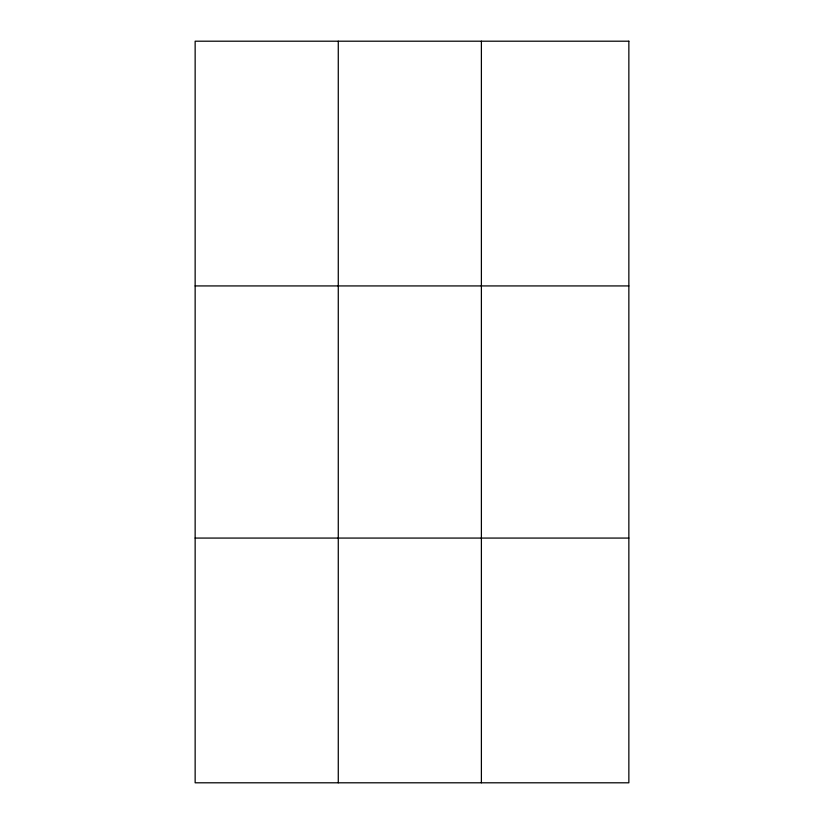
<?xml version="1.0" encoding="UTF-8"?>
<svg xmlns="http://www.w3.org/2000/svg" width="824" height="824" viewBox="0 0 824 824"><rect width="100%" height="100%" fill="white"/><g stroke="black" fill="none" stroke-linecap="round" stroke-linejoin="round"><path stroke-width="1.24" d="M338.273 782.8L338.273 41.2M481.391 782.8L481.391 41.2M195.144 285.928L628.856 285.928M195.144 538.072L628.856 538.072M628.856 41.2L195.144 41.2L195.144 782.8L628.856 782.8L628.856 41.2"/></g></svg>
